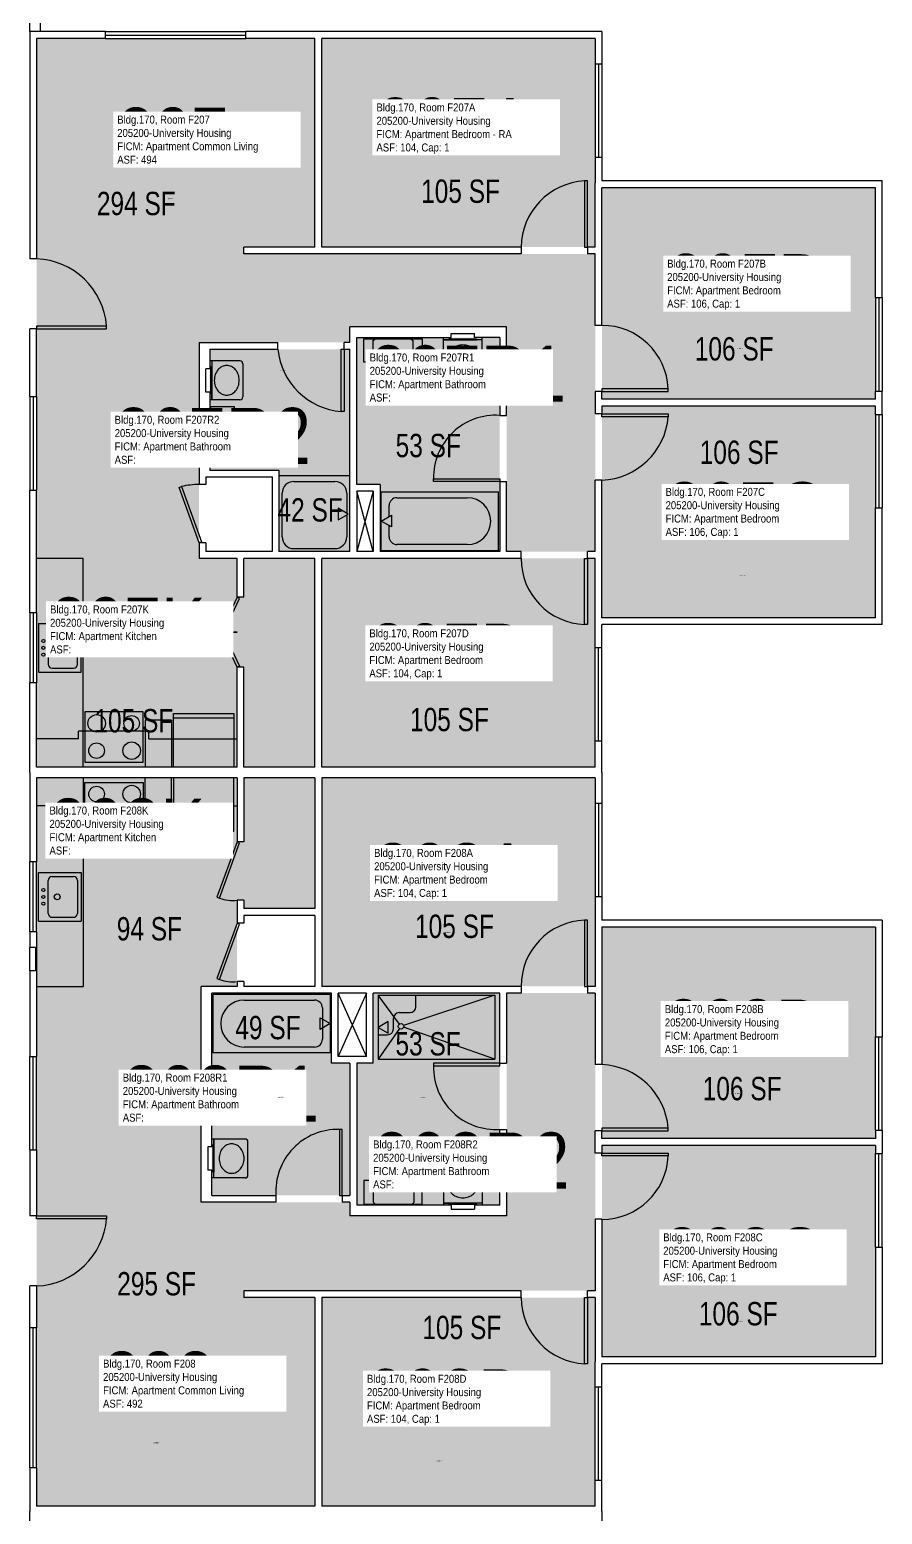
# Model space of a CAD drawing. Header units: inches. Extents: x -56 to 1185, y -144 to 3121.
# Drawn here: x 448 to 886, y 758 to 1521 of the extents above; entities that cross this region are included whole.
import ezdxf
from ezdxf.enums import TextEntityAlignment as Align

# ---------------------------------------------------------------- set-up
doc = ezdxf.new("R2010")
doc.units = ezdxf.units.IN
doc.header["$LTSCALE"] = 10
doc.header["$MEASUREMENT"] = 0
for name, color, linetype in [('A-DOOR', 2, 'CONTINUOUS'), ('A-FLOR', 3, 'CONTINUOUS'), ('A-GLAZ', 1, 'CONTINUOUS'), ('A-IDEN-RNUM', 7, 'CONTINUOUS'), ('A-IDEN-SNUM', 4, 'CONTINUOUS'), ('A-IDEN-VNUM', 4, 'CONTINUOUS'), ('A-WALL', 5, 'CONTINUOUS'), ('AREA-TEXT', 3, 'CONTINUOUS'), ('P-SANR-FIXT', 2, 'CONTINUOUS'), ('Rooms-Category-Color', 7, 'CONTINUOUS'), ('Rooms-College-Color', 7, 'CONTINUOUS'), ('Rooms-Department-Color', 7, 'CONTINUOUS'), ('Rooms-Division-Color', 7, 'CONTINUOUS'), ('Rooms-Information', 7, 'CONTINUOUS')]:
    doc.layers.add(name, color=color, linetype=linetype)
doc.styles.add('CP_AREA', font='arial.ttf', dxfattribs={"height": 15})
doc.styles.add('CP_ROOMSNUMBER', font='arial.ttf', dxfattribs={"height": 1})
doc.styles.add('CP_ROOMVNUMBER', font='arial.ttf', dxfattribs={"width": 0.85, "height": 0.075})

msp = doc.modelspace()

# ---------------------------------------------------------------- hatches: boundary and pattern name
at = {"layer": 'Rooms-Category-Color', "true_color": 0x728ef3}
for points in [[(738.02, 1252.48), (738.02, 1405.48), (557.52, 1405.48), (557.52, 1408.98), (594.02, 1408.99), (594.01, 1516.23), (451.02, 1516.24), (451.02, 1248.99), (534.52, 1248.99), (534.52, 1359.99), (612.02, 1359.98), (612.02, 1367.99), (692.52, 1367.99), (692.52, 1252.48)], [(597.52, 1408.99), (597.52, 1516.24), (738.02, 1516.24), (738.02, 1408.99)], [(741.52, 1439.49), (741.52, 1330.74), (882.02, 1330.74), (882.02, 1439.49)], [(689.02, 1252.48), (689.02, 1362.49), (615.52, 1362.49), (615.52, 1286.99), (627.52, 1286.99), (627.52, 1252.48)], [(612.02, 1252.48), (612.02, 1356.48), (540.02, 1356.49), (540.02, 1294.36), (575.52, 1294.36), (575.52, 1252.48)], [(741.52, 1327.24), (741.52, 1218.49), (882.02, 1218.49), (882.02, 1327.24)], [(594.02, 1141.74), (594.01, 1248.99), (557.52, 1248.99), (557.52, 1228.99), (554.02, 1228.99), (554.02, 1248.98), (451.02, 1248.99), (451.02, 1141.74), (554.01, 1141.73), (554.01, 1192.99), (557.52, 1192.99), (557.52, 1141.74)], [(738.02, 1248.99), (738.02, 1141.74), (597.52, 1141.74), (597.52, 1248.99)], [(594.02, 1136.24), (594.02, 1068.99), (557.52, 1068.99), (557.52, 1073.24), (554.02, 1073.24), (554.02, 1028.99), (451.02, 1028.99), (451.02, 1136.24), (554.01, 1136.24), (554.02, 1103.24), (557.52, 1103.24), (557.52, 1136.24)], [(738.03, 1028.99), (738.03, 1136.24), (597.53, 1136.24), (597.53, 1028.99)], [(741.53, 950.74), (741.53, 1059.49), (882.03, 1059.49), (882.03, 950.74)], [(738.02, 1025.49), (738.02, 872.49), (557.52, 872.49), (557.52, 868.99), (594.02, 868.99), (594.01, 761.74), (451.02, 761.74), (451.02, 1028.99), (535.52, 1028.99), (535.52, 917.99), (612.02, 917.99), (612.02, 910.98), (692.51, 910.98), (692.52, 1025.49)], [(612.02, 989.49), (612.02, 921.49), (541.02, 921.48), (541.02, 1025.49), (602.52, 1025.49), (602.52, 989.49)], [(689.02, 1025.49), (689.02, 916.6), (615.51, 916.48), (615.52, 989.49), (624.02, 989.49), (624.02, 1025.49)], [(741.53, 838.49), (741.53, 947.24), (882.03, 947.24), (882.03, 838.49)], [(597.53, 868.99), (597.53, 761.74), (738.03, 761.74), (738.03, 868.99)]]:
    msp.add_hatch(color=171, dxfattribs=at).paths.add_polyline_path(points)
at = {"layer": 'Rooms-College-Color', "true_color": 0xadadad}
for points in [[(738.02, 1252.48), (738.02, 1405.48), (557.52, 1405.48), (557.52, 1408.98), (594.02, 1408.99), (594.01, 1516.23), (451.02, 1516.24), (451.02, 1248.99), (534.52, 1248.99), (534.52, 1359.99), (612.02, 1359.98), (612.02, 1367.99), (692.52, 1367.99), (692.52, 1252.48)], [(597.52, 1408.99), (597.52, 1516.24), (738.02, 1516.24), (738.02, 1408.99)], [(741.52, 1439.49), (741.52, 1330.74), (882.02, 1330.74), (882.02, 1439.49)], [(689.02, 1252.48), (689.02, 1362.49), (615.52, 1362.49), (615.52, 1286.99), (627.52, 1286.99), (627.52, 1252.48)], [(612.02, 1252.48), (612.02, 1356.48), (540.02, 1356.49), (540.02, 1294.36), (575.52, 1294.36), (575.52, 1252.48)], [(741.52, 1327.24), (741.52, 1218.49), (882.02, 1218.49), (882.02, 1327.24)], [(594.02, 1141.74), (594.01, 1248.99), (557.52, 1248.99), (557.52, 1228.99), (554.02, 1228.99), (554.02, 1248.98), (451.02, 1248.99), (451.02, 1141.74), (554.01, 1141.73), (554.01, 1192.99), (557.52, 1192.99), (557.52, 1141.74)], [(738.02, 1248.99), (738.02, 1141.74), (597.52, 1141.74), (597.52, 1248.99)], [(594.02, 1136.24), (594.02, 1068.99), (557.52, 1068.99), (557.52, 1073.24), (554.02, 1073.24), (554.02, 1028.99), (451.02, 1028.99), (451.02, 1136.24), (554.01, 1136.24), (554.02, 1103.24), (557.52, 1103.24), (557.52, 1136.24)], [(738.03, 1028.99), (738.03, 1136.24), (597.53, 1136.24), (597.53, 1028.99)], [(741.53, 950.74), (741.53, 1059.49), (882.03, 1059.49), (882.03, 950.74)], [(738.02, 1025.49), (738.02, 872.49), (557.52, 872.49), (557.52, 868.99), (594.02, 868.99), (594.01, 761.74), (451.02, 761.74), (451.02, 1028.99), (535.52, 1028.99), (535.52, 917.99), (612.02, 917.99), (612.02, 910.98), (692.51, 910.98), (692.52, 1025.49)], [(612.02, 989.49), (612.02, 921.49), (541.02, 921.48), (541.02, 1025.49), (602.52, 1025.49), (602.52, 989.49)], [(689.02, 1025.49), (689.02, 916.6), (615.51, 916.48), (615.52, 989.49), (624.02, 989.49), (624.02, 1025.49)], [(741.53, 838.49), (741.53, 947.24), (882.03, 947.24), (882.03, 838.49)], [(597.53, 868.99), (597.53, 761.74), (738.03, 761.74), (738.03, 868.99)]]:
    msp.add_hatch(color=253, dxfattribs=at).paths.add_polyline_path(points)
at = {"layer": 'Rooms-Department-Color', "true_color": 0x604aed}
for points in [[(738.02, 1252.48), (738.02, 1405.48), (557.52, 1405.48), (557.52, 1408.98), (594.02, 1408.99), (594.01, 1516.23), (451.02, 1516.24), (451.02, 1248.99), (534.52, 1248.99), (534.52, 1359.99), (612.02, 1359.98), (612.02, 1367.99), (692.52, 1367.99), (692.52, 1252.48)], [(597.52, 1408.99), (597.52, 1516.24), (738.02, 1516.24), (738.02, 1408.99)], [(741.52, 1439.49), (741.52, 1330.74), (882.02, 1330.74), (882.02, 1439.49)], [(689.02, 1252.48), (689.02, 1362.49), (615.52, 1362.49), (615.52, 1286.99), (627.52, 1286.99), (627.52, 1252.48)], [(612.02, 1252.48), (612.02, 1356.48), (540.02, 1356.49), (540.02, 1294.36), (575.52, 1294.36), (575.52, 1252.48)], [(741.52, 1327.24), (741.52, 1218.49), (882.02, 1218.49), (882.02, 1327.24)], [(594.02, 1141.74), (594.01, 1248.99), (557.52, 1248.99), (557.52, 1228.99), (554.02, 1228.99), (554.02, 1248.98), (451.02, 1248.99), (451.02, 1141.74), (554.01, 1141.73), (554.01, 1192.99), (557.52, 1192.99), (557.52, 1141.74)], [(738.02, 1248.99), (738.02, 1141.74), (597.52, 1141.74), (597.52, 1248.99)], [(594.02, 1136.24), (594.02, 1068.99), (557.52, 1068.99), (557.52, 1073.24), (554.02, 1073.24), (554.02, 1028.99), (451.02, 1028.99), (451.02, 1136.24), (554.01, 1136.24), (554.02, 1103.24), (557.52, 1103.24), (557.52, 1136.24)], [(738.03, 1028.99), (738.03, 1136.24), (597.53, 1136.24), (597.53, 1028.99)], [(741.53, 950.74), (741.53, 1059.49), (882.03, 1059.49), (882.03, 950.74)], [(738.02, 1025.49), (738.02, 872.49), (557.52, 872.49), (557.52, 868.99), (594.02, 868.99), (594.01, 761.74), (451.02, 761.74), (451.02, 1028.99), (535.52, 1028.99), (535.52, 917.99), (612.02, 917.99), (612.02, 910.98), (692.51, 910.98), (692.52, 1025.49)], [(612.02, 989.49), (612.02, 921.49), (541.02, 921.48), (541.02, 1025.49), (602.52, 1025.49), (602.52, 989.49)], [(689.02, 1025.49), (689.02, 916.6), (615.51, 916.48), (615.52, 989.49), (624.02, 989.49), (624.02, 1025.49)], [(741.53, 838.49), (741.53, 947.24), (882.03, 947.24), (882.03, 838.49)], [(597.53, 868.99), (597.53, 761.74), (738.03, 761.74), (738.03, 868.99)]]:
    msp.add_hatch(color=173, dxfattribs=at).paths.add_polyline_path(points)
at = {"layer": 'Rooms-Division-Color', "true_color": 0x604aed}
for points in [[(738.02, 1252.48), (738.02, 1405.48), (557.52, 1405.48), (557.52, 1408.98), (594.02, 1408.99), (594.01, 1516.23), (451.02, 1516.24), (451.02, 1248.99), (534.52, 1248.99), (534.52, 1359.99), (612.02, 1359.98), (612.02, 1367.99), (692.52, 1367.99), (692.52, 1252.48)], [(597.52, 1408.99), (597.52, 1516.24), (738.02, 1516.24), (738.02, 1408.99)], [(741.52, 1439.49), (741.52, 1330.74), (882.02, 1330.74), (882.02, 1439.49)], [(689.02, 1252.48), (689.02, 1362.49), (615.52, 1362.49), (615.52, 1286.99), (627.52, 1286.99), (627.52, 1252.48)], [(612.02, 1252.48), (612.02, 1356.48), (540.02, 1356.49), (540.02, 1294.36), (575.52, 1294.36), (575.52, 1252.48)], [(741.52, 1327.24), (741.52, 1218.49), (882.02, 1218.49), (882.02, 1327.24)], [(594.02, 1141.74), (594.01, 1248.99), (557.52, 1248.99), (557.52, 1228.99), (554.02, 1228.99), (554.02, 1248.98), (451.02, 1248.99), (451.02, 1141.74), (554.01, 1141.73), (554.01, 1192.99), (557.52, 1192.99), (557.52, 1141.74)], [(738.02, 1248.99), (738.02, 1141.74), (597.52, 1141.74), (597.52, 1248.99)], [(594.02, 1136.24), (594.02, 1068.99), (557.52, 1068.99), (557.52, 1073.24), (554.02, 1073.24), (554.02, 1028.99), (451.02, 1028.99), (451.02, 1136.24), (554.01, 1136.24), (554.02, 1103.24), (557.52, 1103.24), (557.52, 1136.24)], [(738.03, 1028.99), (738.03, 1136.24), (597.53, 1136.24), (597.53, 1028.99)], [(741.53, 950.74), (741.53, 1059.49), (882.03, 1059.49), (882.03, 950.74)], [(738.02, 1025.49), (738.02, 872.49), (557.52, 872.49), (557.52, 868.99), (594.02, 868.99), (594.01, 761.74), (451.02, 761.74), (451.02, 1028.99), (535.52, 1028.99), (535.52, 917.99), (612.02, 917.99), (612.02, 910.98), (692.51, 910.98), (692.52, 1025.49)], [(612.02, 989.49), (612.02, 921.49), (541.02, 921.48), (541.02, 1025.49), (602.52, 1025.49), (602.52, 989.49)], [(689.02, 1025.49), (689.02, 916.6), (615.51, 916.48), (615.52, 989.49), (624.02, 989.49), (624.02, 1025.49)], [(741.53, 838.49), (741.53, 947.24), (882.03, 947.24), (882.03, 838.49)], [(597.53, 868.99), (597.53, 761.74), (738.03, 761.74), (738.03, 868.99)]]:
    msp.add_hatch(color=173, dxfattribs=at).paths.add_polyline_path(points)

# ---------------------------------------------------------------- linework, layer by layer
at = {"layer": 'A-DOOR'}
for p, q in [((732.6, 1442.99), (732.6, 1408.99)), ((734.02, 1442.99), (732.6, 1442.99)), ((734.02, 1408.99), (734.02, 1442.99)), ((732.6, 1408.99), (734.02, 1408.99)), ((487.02, 1368.4), (451.02, 1368.4)), ((451.02, 1368.4), (451.02, 1366.99)), ((451.02, 1366.99), (487.02, 1366.99)), ((487.02, 1366.99), (487.02, 1368.4)), ((607.6, 1324.49), (607.6, 1356.49)), ((607.6, 1356.49), (609.02, 1356.49)), ((609.02, 1356.49), (609.02, 1324.49)), ((775.52, 1336.15), (741.52, 1336.15)), ((741.52, 1336.15), (741.52, 1334.74)), ((775.52, 1334.74), (775.52, 1336.15)), ((741.52, 1334.74), (775.52, 1334.74)), ((609.02, 1324.49), (607.6, 1324.49)), ((741.52, 1323.24), (775.52, 1323.24)), ((741.52, 1321.82), (741.52, 1323.24)), ((775.52, 1321.82), (741.52, 1321.82)), ((775.52, 1323.24), (775.52, 1321.82)), ((655.02, 1289.9), (689.02, 1289.9)), ((655.02, 1288.49), (655.02, 1289.9)), ((689.02, 1289.9), (689.02, 1288.49)), ((524.22, 1285.46), (525.55, 1285.95)), ((534.52, 1256.99), (524.22, 1285.46)), ((525.55, 1285.95), (535.85, 1257.47)), ((689.02, 1288.49), (655.02, 1288.49)), ((535.85, 1257.47), (534.52, 1256.99)), ((732.6, 1214.99), (732.6, 1248.99)), ((732.6, 1248.99), (734.02, 1248.99)), ((734.02, 1248.99), (734.02, 1214.99)), ((554.02, 1228.99), (546.14, 1212.14)), ((555.3, 1228.39), (554.02, 1228.99)), ((547.42, 1211.54), (555.3, 1228.39)), ((734.02, 1214.99), (732.6, 1214.99)), ((546.14, 1212.14), (547.42, 1211.54)), ((546.14, 1209.83), (547.42, 1210.43)), ((554.02, 1192.99), (546.14, 1209.83)), ((547.42, 1210.43), (555.3, 1193.58)), ((555.3, 1193.58), (554.02, 1192.99)), ((554.02, 1103.24), (543.72, 1074.76)), ((545.05, 1074.28), (555.35, 1102.75)), ((555.35, 1102.75), (554.02, 1103.24)), ((543.72, 1074.76), (545.05, 1074.28)), ((554.02, 1061.49), (543.72, 1033.01)), ((545.05, 1032.53), (555.35, 1061)), ((555.35, 1061), (554.02, 1061.49)), ((732.6, 1062.99), (732.6, 1028.99)), ((734.02, 1062.99), (732.6, 1062.99)), ((734.02, 1028.99), (734.02, 1062.99)), ((543.72, 1033.01), (545.05, 1032.53)), ((732.6, 1028.99), (734.02, 1028.99)), ((655.02, 989.49), (655.02, 988.07)), ((689.02, 989.49), (655.02, 989.49)), ((655.02, 988.07), (689.02, 988.07)), ((689.02, 988.07), (689.02, 989.49)), ((606.6, 955.49), (606.6, 921.49)), ((608.02, 955.49), (606.6, 955.49)), ((608.02, 921.49), (608.02, 955.49)), ((775.52, 956.15), (741.52, 956.15)), ((741.52, 956.15), (741.52, 954.74)), ((741.52, 954.74), (775.52, 954.74)), ((775.52, 954.74), (775.52, 956.15)), ((741.52, 943.24), (775.52, 943.24)), ((741.52, 941.82), (741.52, 943.24)), ((775.52, 941.82), (741.52, 941.82)), ((775.52, 943.24), (775.52, 941.82)), ((606.6, 921.49), (608.02, 921.49)), ((451.02, 910.99), (487.02, 910.99)), ((451.02, 909.57), (451.02, 910.99)), ((487.02, 909.57), (451.02, 909.57)), ((487.02, 910.99), (487.02, 909.57)), ((732.6, 834.99), (732.6, 868.99)), ((732.6, 868.99), (734.02, 868.99)), ((734.02, 868.99), (734.02, 834.99)), ((734.02, 834.99), (732.6, 834.99))]:
    msp.add_line(p, q, dxfattribs=at)
for centre, radius, start, end in [((734.4, 1408.65), 34.38, 92.99623, 179.44152), ((449.54, 1365.42), 37.6, 4.55195, 87.74769), ((741.57, 1334.76), 33.98, 2.35506, 90.08269), ((610.4, 1359.92), 35.55, 185.55223, 265.48276), ((686.89, 1290.67), 31.88, 86.17917, 181.38308), ((740.2, 1324.64), 35.43, 272.13458, 355.42767), ((535.44, 1240.45), 46.56, 91.13665, 102.26972), ((733.78, 1248.73), 33.77, 179.56724, 267.99501), ((552.85, 1236.66), 25.7, 257.79511, 272.60034), ((552.85, 1185.31), 25.7, 87.39966, 102.20489), ((551.69, 1092.34), 19.24, 249.81651, 276.95724), ((733.78, 1029.24), 33.77, 92.00499, 180.43276), ((551.69, 1050.59), 19.24, 249.81651, 276.95724), ((686.89, 987.3), 31.88, 178.61692, 273.82083), ((740.2, 953.33), 35.43, 4.57233, 87.86542), ((605.83, 923.61), 31.88, 88.61692, 183.82083), ((741.57, 943.21), 33.98, 269.91731, 357.64494), ((449.54, 912.55), 37.6, 272.25231, 355.44805), ((734.4, 869.32), 34.38, 180.55848, 267.00377)]:
    msp.add_arc(centre, radius, start, end, dxfattribs=at)
at = {"layer": 'A-FLOR'}
for p, q in [((624.02, 1283.49), (615.52, 1252.49)), ((624.02, 1252.48), (615.52, 1283.49)), ((620.52, 1025.49), (606.02, 992.99)), ((620.52, 992.99), (606.02, 1025.49))]:
    msp.add_line(p, q, dxfattribs=at)
at = {"layer": 'A-GLAZ'}
for p, q in [((486.52, 1519.74), (558.52, 1519.74)), ((486.52, 1517.99), (558.52, 1517.99)), ((486.52, 1516.24), (558.52, 1516.24)), ((738.02, 1502.99), (738.02, 1454.99)), ((739.77, 1502.99), (739.77, 1454.99)), ((741.52, 1502.99), (741.52, 1454.99)), ((882.02, 1382.99), (882.02, 1334.99)), ((883.77, 1382.99), (883.77, 1334.99)), ((885.52, 1382.99), (885.52, 1334.99)), ((447.52, 1332.11), (447.52, 1284.11)), ((449.27, 1332.11), (449.27, 1284.11)), ((451.02, 1332.11), (451.02, 1284.11)), ((882.02, 1322.99), (882.02, 1274.99)), ((883.77, 1322.99), (883.77, 1274.99)), ((885.52, 1322.99), (885.52, 1274.99)), ((447.52, 1220.99), (447.52, 1184.99)), ((449.27, 1220.99), (449.27, 1184.99)), ((451.02, 1220.99), (451.02, 1184.99)), ((738.02, 1154.99), (738.02, 1202.99)), ((739.77, 1154.99), (739.77, 1202.99)), ((741.52, 1154.99), (741.52, 1202.99)), ((738.02, 1122.99), (738.02, 1074.99)), ((739.77, 1122.99), (739.77, 1074.99)), ((741.52, 1122.99), (741.52, 1074.99)), ((447.52, 1056.99), (447.52, 1092.99)), ((449.27, 1056.99), (449.27, 1092.99)), ((451.02, 1056.99), (451.02, 1092.99)), ((882.02, 954.99), (882.02, 1002.99)), ((883.77, 954.99), (883.77, 1002.99)), ((885.52, 954.99), (885.52, 1002.99)), ((447.52, 944.99), (447.52, 992.99)), ((449.27, 944.99), (449.27, 992.99)), ((451.02, 944.99), (451.02, 992.99)), ((882.02, 894.99), (882.02, 942.99)), ((883.77, 894.99), (883.77, 942.99)), ((885.52, 894.99), (885.52, 942.99)), ((447.52, 781.49), (447.52, 853.49)), ((449.27, 781.49), (449.27, 853.49)), ((451.02, 781.49), (451.02, 853.49)), ((738.02, 774.99), (738.02, 822.99)), ((739.77, 774.99), (739.77, 822.99)), ((741.52, 774.99), (741.52, 822.99))]:
    msp.add_line(p, q, dxfattribs=at)
at = {"layer": 'A-WALL'}
for p, q in [((447.52, 1519.74), (447.52, 1549.99)), ((453.02, 1519.74), (453.02, 1549.99)), ((486.52, 1519.74), (447.52, 1519.74)), ((447.52, 1519.74), (447.52, 1402.99)), ((486.52, 1516.24), (486.52, 1519.74)), ((741.52, 1519.74), (558.52, 1519.74)), ((558.52, 1516.24), (558.52, 1519.74)), ((741.52, 1519.74), (741.52, 1502.99)), ((486.52, 1516.24), (451.02, 1516.24)), ((451.02, 1516.24), (451.02, 1402.99)), ((594.02, 1516.24), (558.52, 1516.24)), ((594.02, 1408.99), (594.02, 1516.24)), ((738.02, 1516.24), (597.52, 1516.24)), ((597.52, 1408.99), (597.52, 1516.24)), ((738.02, 1516.24), (738.02, 1502.99)), ((741.52, 1502.99), (738.02, 1502.99)), ((738.02, 1454.99), (738.02, 1441.99)), ((741.52, 1454.99), (738.02, 1454.99)), ((741.52, 1454.99), (741.52, 1442.99)), ((885.52, 1442.99), (741.52, 1442.99)), ((885.52, 1382.99), (885.52, 1442.99)), ((738.02, 1408.99), (738.02, 1441.99)), ((882.02, 1439.49), (741.52, 1439.49)), ((741.52, 1368.74), (741.52, 1439.49)), ((882.02, 1382.99), (882.02, 1439.49)), ((594.02, 1408.99), (557.52, 1408.99)), ((557.52, 1405.49), (557.52, 1408.99)), ((700.02, 1405.49), (557.52, 1405.49)), ((700.02, 1408.99), (597.52, 1408.99)), ((700.02, 1408.99), (700.02, 1405.49)), ((738.02, 1408.99), (734.02, 1408.99)), ((734.02, 1408.99), (734.02, 1405.49)), ((738.02, 1405.49), (734.02, 1405.49)), ((738.02, 1368.74), (738.02, 1405.49)), ((451.02, 1402.99), (447.52, 1402.99)), ((882.02, 1382.99), (885.52, 1382.99)), ((451.02, 1366.99), (447.52, 1366.99)), ((447.52, 1332.11), (447.52, 1366.99)), ((451.02, 1332.11), (451.02, 1366.99)), ((612.02, 1359.99), (612.02, 1367.99)), ((692.52, 1367.99), (612.02, 1367.99)), ((692.52, 1322.49), (692.52, 1367.99)), ((741.52, 1368.74), (738.02, 1368.74)), ((534.52, 1359.99), (534.52, 1286.99)), ((534.52, 1359.99), (575.02, 1359.99)), ((575.02, 1356.49), (575.02, 1359.99)), ((612.02, 1359.99), (609.02, 1359.99)), ((609.02, 1356.49), (609.02, 1359.99)), ((615.52, 1362.49), (664.02, 1362.49)), ((615.52, 1286.99), (615.52, 1362.49)), ((664.02, 1362.49), (664.02, 1364.49)), ((664.02, 1364.49), (676.02, 1364.49)), ((676.02, 1362.49), (676.02, 1364.49)), ((689.02, 1362.49), (676.02, 1362.49)), ((689.02, 1362.49), (689.02, 1322.49)), ((540.02, 1356.49), (540.02, 1346.49)), ((540.02, 1356.49), (575.02, 1356.49)), ((609.02, 1356.49), (612.02, 1356.49)), ((612.02, 1252.49), (612.02, 1356.49)), ((540.02, 1346.49), (538.02, 1346.49)), ((538.02, 1334.49), (538.02, 1346.49)), ((447.52, 1332.11), (451.02, 1332.11)), ((540.02, 1334.49), (538.02, 1334.49)), ((540.02, 1334.49), (540.02, 1294.36)), ((741.52, 1334.74), (738.02, 1334.74)), ((738.02, 1334.74), (738.02, 1323.24)), ((741.52, 1330.74), (741.52, 1334.74)), ((882.02, 1330.74), (741.52, 1330.74)), ((882.02, 1330.74), (882.02, 1334.99)), ((882.02, 1334.99), (885.52, 1334.99)), ((885.52, 1322.99), (885.52, 1334.99)), ((689.02, 1322.49), (692.52, 1322.49)), ((741.52, 1323.24), (738.02, 1323.24)), ((741.52, 1327.24), (741.52, 1323.24)), ((882.02, 1327.24), (741.52, 1327.24)), ((882.02, 1322.99), (882.02, 1327.24)), ((882.02, 1322.99), (885.52, 1322.99)), ((538.02, 1290.86), (538.02, 1286.99)), ((538.02, 1290.86), (572.02, 1290.86)), ((540.02, 1294.36), (575.52, 1294.36)), ((572.02, 1290.86), (572.02, 1252.49)), ((575.52, 1294.36), (575.52, 1252.49)), ((447.52, 1284.11), (451.02, 1284.11)), ((447.52, 1220.99), (447.52, 1284.11)), ((451.02, 1248.99), (451.02, 1284.11)), ((538.02, 1286.99), (534.52, 1286.99)), ((627.52, 1286.99), (615.52, 1286.99)), ((624.02, 1283.49), (615.52, 1283.49)), ((615.52, 1283.49), (615.52, 1252.49)), ((624.02, 1283.49), (624.02, 1252.49)), ((627.52, 1286.99), (627.52, 1252.49)), ((689.02, 1288.49), (692.52, 1288.49)), ((689.02, 1288.49), (689.02, 1252.49)), ((692.52, 1252.49), (692.52, 1288.49)), ((741.52, 1289.24), (738.02, 1289.24)), ((738.02, 1252.49), (738.02, 1289.24)), ((741.52, 1218.49), (741.52, 1289.24)), ((882.02, 1218.49), (882.02, 1274.99)), ((882.02, 1274.99), (885.52, 1274.99)), ((885.52, 1214.99), (885.52, 1274.99)), ((534.52, 1256.99), (534.52, 1248.99)), ((538.02, 1256.99), (534.52, 1256.99)), ((538.02, 1256.99), (538.02, 1252.49)), ((572.02, 1252.49), (538.02, 1252.49)), ((612.02, 1252.49), (575.52, 1252.49)), ((624.02, 1252.49), (615.52, 1252.49)), ((689.02, 1252.49), (627.52, 1252.49)), ((700.02, 1252.49), (692.52, 1252.49)), ((700.02, 1248.99), (700.02, 1252.49)), ((734.02, 1248.99), (734.02, 1252.49)), ((738.02, 1252.49), (734.02, 1252.49)), ((453.02, 1248.99), (451.02, 1248.99)), ((451.02, 1220.99), (451.02, 1248.99)), ((554.02, 1248.99), (534.52, 1248.99)), ((554.02, 1228.99), (554.02, 1248.99)), ((594.02, 1248.99), (557.52, 1248.99)), ((557.52, 1228.99), (557.52, 1248.99)), ((594.02, 1141.74), (594.02, 1248.99)), ((597.52, 1141.74), (597.52, 1248.99)), ((700.02, 1248.99), (597.52, 1248.99)), ((738.02, 1248.99), (734.02, 1248.99)), ((738.02, 1213.99), (738.02, 1248.99)), ((557.52, 1228.99), (554.02, 1228.99)), ((451.02, 1220.99), (447.52, 1220.99)), ((738.02, 1202.99), (738.02, 1215.99)), ((882.02, 1218.49), (741.52, 1218.49)), ((741.52, 1202.99), (741.52, 1214.99)), ((885.52, 1214.99), (741.52, 1214.99)), ((741.52, 1202.99), (738.02, 1202.99)), ((557.52, 1192.99), (554.02, 1192.99)), ((554.02, 1141.74), (554.02, 1192.99)), ((557.52, 1141.74), (557.52, 1192.99)), ((451.02, 1184.99), (447.52, 1184.99)), ((447.52, 1138.99), (447.52, 1184.99)), ((451.02, 1141.74), (451.02, 1184.99)), ((741.52, 1154.99), (738.02, 1154.99)), ((738.02, 1141.74), (738.02, 1154.99)), ((741.52, 1138.99), (741.52, 1154.99)), ((447.52, 1138.99), (447.52, 1092.99)), ((554.02, 1141.74), (451.02, 1141.74)), ((594.02, 1141.74), (557.52, 1141.74)), ((738.02, 1141.74), (597.52, 1141.74)), ((741.52, 1138.99), (741.52, 1122.99)), ((554.02, 1136.24), (451.02, 1136.24)), ((451.02, 1136.24), (451.02, 1092.99)), ((554.02, 1136.24), (554.02, 1103.24)), ((594.02, 1136.24), (557.52, 1136.24)), ((557.52, 1136.24), (557.52, 1103.24)), ((594.02, 1136.24), (594.02, 1068.99)), ((738.02, 1136.24), (597.52, 1136.24)), ((597.52, 1136.24), (597.52, 1028.99)), ((738.02, 1136.24), (738.02, 1122.99)), ((741.52, 1122.99), (738.02, 1122.99)), ((557.52, 1103.24), (554.02, 1103.24)), ((451.02, 1092.99), (447.52, 1092.99)), ((557.52, 1073.24), (554.02, 1073.24)), ((554.02, 1073.24), (554.02, 1061.49)), ((557.52, 1073.24), (557.52, 1068.99)), ((594.02, 1068.99), (557.52, 1068.99)), ((738.02, 1074.99), (738.02, 1061.99)), ((741.52, 1074.99), (738.02, 1074.99)), ((741.52, 1074.99), (741.52, 1062.99)), ((557.52, 1061.49), (554.02, 1061.49)), ((594.02, 1065.49), (557.52, 1065.49)), ((557.52, 1065.49), (557.52, 1061.49)), ((594.02, 1065.49), (594.02, 1028.99)), ((738.02, 1061.99), (738.02, 1028.99)), ((885.52, 1062.99), (741.52, 1062.99)), ((885.52, 1062.99), (885.52, 1002.99)), ((451.02, 1056.99), (447.52, 1056.99)), ((447.52, 1056.99), (447.52, 1048.99)), ((451.02, 1056.99), (451.02, 1028.99)), ((882.02, 1059.49), (741.52, 1059.49)), ((741.52, 1059.49), (741.52, 988.74)), ((882.02, 1059.49), (882.02, 1002.99)), ((447.52, 1036.99), (447.52, 1048.99)), ((450.52, 1048.99), (447.52, 1048.99)), ((450.52, 1048.99), (450.52, 1036.99)), ((447.52, 1036.99), (447.52, 992.99)), ((450.52, 1036.99), (447.52, 1036.99)), ((557.52, 1031.49), (554.02, 1031.49)), ((554.02, 1031.49), (554.02, 1028.99)), ((557.52, 1031.49), (557.52, 1028.99)), ((451.02, 1028.99), (451.02, 992.99)), ((535.52, 917.99), (535.52, 1028.99)), ((554.02, 1028.99), (535.52, 1028.99)), ((602.52, 1025.49), (541.02, 1025.49)), ((541.02, 946.49), (541.02, 1025.49)), ((594.02, 1028.99), (557.52, 1028.99)), ((700.02, 1028.99), (597.52, 1028.99)), ((602.52, 989.49), (602.52, 1025.49)), ((606.02, 992.99), (606.02, 1025.49)), ((620.52, 1025.49), (606.02, 1025.49)), ((620.52, 992.99), (620.52, 1025.49)), ((624.02, 989.49), (624.02, 1025.49)), ((689.02, 1025.49), (624.02, 1025.49)), ((689.02, 989.49), (689.02, 1025.49)), ((692.52, 1025.49), (692.52, 989.49)), ((700.02, 1025.49), (692.52, 1025.49)), ((700.02, 1028.99), (700.02, 1025.49)), ((734.02, 1028.99), (734.02, 1025.49)), ((738.02, 1028.99), (734.02, 1028.99)), ((738.02, 1025.49), (734.02, 1025.49)), ((738.02, 1025.49), (738.02, 988.74)), ((882.02, 1002.99), (885.52, 1002.99)), ((447.52, 992.99), (451.02, 992.99)), ((620.52, 992.99), (606.02, 992.99)), ((612.02, 989.49), (602.52, 989.49)), ((612.02, 989.49), (612.02, 921.49)), ((624.02, 989.49), (615.52, 989.49)), ((615.52, 989.49), (615.52, 916.49)), ((689.02, 989.49), (692.52, 989.49)), ((741.52, 988.74), (738.02, 988.74)), ((689.02, 955.49), (692.52, 955.49)), ((689.02, 916.49), (689.02, 955.49)), ((692.52, 955.49), (692.52, 910.99)), ((741.52, 954.74), (738.02, 954.74)), ((738.02, 943.24), (738.02, 954.74)), ((741.52, 950.74), (741.52, 954.74)), ((882.02, 954.99), (882.02, 950.74)), ((882.02, 954.99), (885.52, 954.99)), ((885.52, 954.99), (885.52, 942.99)), ((541.02, 946.49), (539.02, 946.49)), ((539.02, 946.49), (539.02, 934.49)), ((882.02, 950.74), (741.52, 950.74)), ((741.52, 947.24), (741.52, 943.24)), ((882.02, 947.24), (741.52, 947.24)), ((882.02, 947.24), (882.02, 942.99)), ((447.52, 944.99), (451.02, 944.99)), ((447.52, 944.99), (447.52, 910.99)), ((451.02, 944.99), (451.02, 910.99)), ((741.52, 943.24), (738.02, 943.24)), ((882.02, 942.99), (885.52, 942.99)), ((541.02, 934.49), (539.02, 934.49)), ((541.02, 921.49), (541.02, 934.49)), ((574.02, 917.99), (535.52, 917.99)), ((541.02, 921.49), (574.02, 921.49)), ((574.02, 921.49), (574.02, 917.99)), ((608.02, 921.49), (612.02, 921.49)), ((608.02, 921.49), (608.02, 917.99)), ((612.02, 917.99), (608.02, 917.99)), ((612.02, 917.99), (612.02, 910.99)), ((664.02, 916.49), (615.52, 916.49)), ((664.02, 916.49), (664.02, 914.49)), ((689.02, 916.49), (676.02, 916.49)), ((676.02, 916.49), (676.02, 914.49)), ((451.02, 910.99), (447.52, 910.99)), ((692.52, 910.99), (612.02, 910.99)), ((664.02, 914.49), (676.02, 914.49)), ((741.52, 909.24), (738.02, 909.24)), ((738.02, 909.24), (738.02, 872.49)), ((741.52, 909.24), (741.52, 838.49)), ((882.02, 894.99), (882.02, 838.49)), ((882.02, 894.99), (885.52, 894.99)), ((885.52, 894.99), (885.52, 834.99)), ((447.52, 853.49), (447.52, 874.99)), ((451.02, 874.99), (447.52, 874.99)), ((451.02, 874.99), (451.02, 853.49)), ((557.52, 872.49), (557.52, 868.99)), ((700.02, 872.49), (557.52, 872.49)), ((700.02, 868.99), (700.02, 872.49)), ((738.02, 872.49), (734.02, 872.49)), ((734.02, 868.99), (734.02, 872.49)), ((594.02, 868.99), (557.52, 868.99)), ((594.02, 868.99), (594.02, 761.74)), ((597.52, 868.99), (597.52, 761.74)), ((700.02, 868.99), (597.52, 868.99)), ((738.02, 868.99), (734.02, 868.99)), ((738.02, 868.99), (738.02, 835.99)), ((451.02, 853.49), (447.52, 853.49)), ((738.02, 822.99), (738.02, 835.99)), ((882.02, 838.49), (741.52, 838.49)), ((741.52, 822.99), (741.52, 834.99)), ((885.52, 834.99), (741.52, 834.99)), ((741.52, 822.99), (738.02, 822.99)), ((447.52, 781.49), (447.52, 758.99)), ((451.02, 781.49), (447.52, 781.49)), ((451.02, 781.49), (451.02, 761.74)), ((738.02, 761.74), (738.02, 774.99)), ((741.52, 774.99), (738.02, 774.99)), ((741.52, 758.99), (741.52, 774.99)), ((447.52, 736.49), (447.52, 758.99)), ((594.02, 761.74), (451.02, 761.74)), ((738.02, 761.74), (597.52, 761.74)), ((741.52, 758.99), (741.52, 742.99))]:
    msp.add_line(p, q, dxfattribs=at)
at = {"layer": 'P-SANR-FIXT'}
for p, q in [((619.14, 1361.86), (649.14, 1361.86)), ((619.14, 1349.86), (619.14, 1361.86)), ((623.96, 1360.89), (624.93, 1361.86)), ((623.96, 1354.27), (623.96, 1360.89)), ((624.93, 1361.86), (643.36, 1361.86)), ((643.36, 1361.86), (644.33, 1360.89)), ((644.33, 1360.89), (644.33, 1354.1)), ((649.14, 1361.86), (649.14, 1349.86)), ((660.02, 1345.36), (660.02, 1362.49)), ((680.02, 1361.36), (660.02, 1361.36)), ((660.02, 1361.36), (677.02, 1361.36)), ((663.02, 1361.36), (663.02, 1361.86)), ((663.02, 1361.86), (677.02, 1361.86)), ((677.02, 1361.36), (677.02, 1361.86)), ((680.02, 1345.36), (680.02, 1362.49)), ((624.93, 1353.13), (624.08, 1353.98)), ((628.32, 1353.13), (624.93, 1353.13)), ((631.72, 1354.1), (628.32, 1353.13)), ((636.57, 1354.1), (631.72, 1354.1)), ((639.96, 1353.13), (636.57, 1354.1)), ((643.19, 1353.13), (639.96, 1353.13)), ((644.33, 1354.1), (643.48, 1353.25)), ((555.52, 1350.49), (540.02, 1350.49)), ((540.64, 1333.49), (540.64, 1347.49)), ((541.14, 1347.49), (540.64, 1347.49)), ((541.14, 1350.49), (541.14, 1330.49)), ((541.14, 1330.49), (541.14, 1347.49)), ((557.02, 1348.99), (557.02, 1331.99)), ((649.14, 1349.86), (619.14, 1349.86)), ((678.52, 1343.86), (661.52, 1343.86)), ((555.52, 1330.49), (540.02, 1330.49)), ((541.14, 1333.49), (540.64, 1333.49)), ((540.62, 1326.99), (552.62, 1326.99)), ((540.62, 1296.99), (540.62, 1326.99)), ((540.62, 1321.49), (541.62, 1322.49)), ((540.62, 1302.49), (540.62, 1321.49)), ((541.62, 1322.49), (548.62, 1322.49)), ((548.62, 1322.49), (549.5, 1321.61)), ((549.62, 1321.31), (549.62, 1317.99)), ((552.62, 1326.99), (552.62, 1296.99)), ((549.62, 1317.99), (548.62, 1314.49)), ((548.62, 1314.49), (548.62, 1309.54)), ((548.63, 1309.43), (549.62, 1305.99)), ((549.62, 1305.99), (549.62, 1302.49)), ((541.62, 1301.49), (540.62, 1302.49)), ((548.62, 1301.49), (541.62, 1301.49)), ((549.62, 1302.49), (548.62, 1301.49)), ((552.62, 1296.99), (540.62, 1296.99)), ((612.02, 1291.36), (575.52, 1291.36)), ((577.18, 1259.99), (577.18, 1282.49)), ((583.18, 1288.49), (604.35, 1288.49)), ((610.35, 1282.49), (610.35, 1272.18)), ((628.14, 1253.11), (628.14, 1283.11)), ((628.14, 1283.11), (688.39, 1283.11)), ((688.39, 1253.11), (688.39, 1283.11)), ((611.12, 1271.74), (605.93, 1274.74)), ((605.93, 1274.74), (605.93, 1268.74)), ((632.16, 1270.43), (632.16, 1276.14)), ((636.18, 1280.16), (672.33, 1280.16)), ((605.93, 1268.74), (611.12, 1271.74)), ((610.35, 1271.29), (610.35, 1259.99)), ((628.14, 1268.11), (633.34, 1271.11)), ((633.34, 1265.11), (628.14, 1268.11)), ((633.34, 1271.11), (633.34, 1265.11)), ((632.16, 1260.08), (632.16, 1265.79)), ((583.18, 1253.99), (604.35, 1253.99)), ((628.14, 1253.11), (688.39, 1253.11)), ((672.33, 1256.06), (636.18, 1256.06)), ((475.02, 1248.99), (451.02, 1248.99)), ((475.02, 1141.74), (475.02, 1248.99)), ((452.02, 1215.49), (452.02, 1190.49)), ((452.02, 1215.49), (474.02, 1215.49)), ((459.02, 1213.49), (470.02, 1213.49)), ((474.02, 1190.49), (474.02, 1215.49)), ((457.02, 1211.49), (457.02, 1194.49)), ((472.02, 1194.49), (472.02, 1211.49)), ((452.02, 1190.49), (474.02, 1190.49)), ((459.02, 1192.49), (470.02, 1192.49)), ((505.88, 1170.15), (475.88, 1170.15)), ((475.88, 1170.15), (475.88, 1144.15)), ((505.88, 1144.15), (505.88, 1170.15)), ((521.39, 1141.74), (521.39, 1169.24)), ((521.39, 1169.24), (552.39, 1169.24)), ((552.39, 1169.24), (552.39, 1141.74)), ((472.65, 1156.15), (472.65, 1160.15)), ((508.65, 1160.15), (472.65, 1160.15)), ((520.39, 1165.74), (506.88, 1165.74)), ((506.88, 1165.74), (506.88, 1141.74)), ((508.65, 1156.15), (508.65, 1160.15)), ((520.39, 1165.74), (520.39, 1141.74)), ((521.39, 1166.99), (552.39, 1166.99)), ((472.65, 1156.15), (451.02, 1156.15)), ((508.65, 1156.15), (554.02, 1156.15)), ((475.88, 1144.15), (505.88, 1144.15)), ((552.39, 1141.74), (521.39, 1141.74)), ((475.02, 1136.24), (475.02, 1028.99)), ((475.88, 1107.82), (475.88, 1133.82)), ((475.88, 1133.82), (505.88, 1133.82)), ((505.88, 1133.82), (505.88, 1107.82)), ((506.88, 1112.24), (506.88, 1136.24)), ((520.39, 1112.24), (520.39, 1136.24)), ((521.39, 1136.24), (521.39, 1108.74)), ((552.39, 1136.24), (521.39, 1136.24)), ((552.39, 1108.74), (552.39, 1136.24)), ((472.65, 1121.82), (451.02, 1121.82)), ((472.65, 1121.82), (472.65, 1117.82)), ((508.65, 1121.82), (508.65, 1117.82)), ((508.65, 1121.82), (554.02, 1121.82)), ((508.65, 1117.82), (472.65, 1117.82)), ((505.88, 1107.82), (475.88, 1107.82)), ((520.39, 1112.24), (506.88, 1112.24)), ((521.39, 1110.99), (552.39, 1110.99)), ((521.39, 1108.74), (552.39, 1108.74)), ((452.02, 1062.48), (452.02, 1087.48)), ((452.02, 1087.48), (474.02, 1087.48)), ((459.02, 1085.48), (470.02, 1085.48)), ((474.02, 1087.48), (474.02, 1062.48)), ((457.02, 1066.48), (457.02, 1083.48)), ((472.02, 1083.48), (472.02, 1066.48)), ((452.02, 1062.48), (474.02, 1062.48)), ((459.02, 1064.48), (470.02, 1064.48)), ((451.02, 1028.99), (475.02, 1028.99)), ((541.64, 1024.86), (541.64, 994.86)), ((601.89, 1024.86), (541.64, 1024.86)), ((601.89, 1024.86), (601.89, 994.86)), ((626.52, 1024.49), (626.52, 991.49)), ((637.42, 1009.55), (626.52, 1024.49)), ((626.52, 1024.49), (686.52, 1024.49)), ((686.52, 1024.49), (639.61, 1008.86)), ((686.52, 1024.49), (686.52, 991.49)), ((557.71, 1021.91), (593.86, 1021.91)), ((597.88, 1017.89), (597.88, 1001.83)), ((596.7, 1012.86), (601.89, 1009.86)), ((596.7, 1006.86), (596.7, 1012.86)), ((601.89, 1009.86), (596.7, 1006.86)), ((631.71, 1010.86), (626.52, 1007.86)), ((626.52, 1007.86), (631.71, 1004.86)), ((631.71, 1004.86), (631.71, 1010.86)), ((686.52, 991.49), (639.61, 1007.97)), ((637.42, 1007.29), (626.52, 991.49)), ((601.89, 994.86), (541.64, 994.86)), ((593.86, 997.81), (557.71, 997.81)), ((626.52, 991.49), (686.52, 991.49)), ((542.58, 982.01), (541.58, 981.01)), ((541.58, 981.01), (541.58, 962.01)), ((549.41, 982.01), (542.58, 982.01)), ((549.6, 974.07), (550.58, 977.51)), ((550.58, 981.01), (549.7, 981.89)), ((550.58, 977.51), (550.58, 981.01)), ((549.58, 969.01), (549.58, 973.96)), ((541.58, 962.01), (542.58, 961.01)), ((550.58, 965.51), (549.58, 969.01)), ((549.58, 961.01), (550.46, 961.89)), ((550.58, 962.19), (550.58, 965.51)), ((542.58, 961.01), (549.58, 961.01)), ((558.14, 950.49), (541.02, 950.49)), ((542.14, 947.49), (541.64, 947.49)), ((541.64, 947.49), (541.64, 933.49)), ((542.14, 930.49), (542.14, 950.49)), ((542.14, 950.49), (542.14, 933.49)), ((559.64, 931.99), (559.64, 948.99)), ((542.14, 933.49), (541.64, 933.49)), ((660.02, 933.61), (660.02, 916.49)), ((678.52, 935.11), (661.52, 935.11)), ((680.02, 933.61), (680.02, 916.49)), ((558.14, 930.49), (541.02, 930.49)), ((649.14, 929.11), (619.14, 929.11)), ((619.14, 929.11), (619.14, 917.11)), ((624.02, 924.94), (624.02, 918.11)), ((625.02, 926.11), (624.14, 925.23)), ((628.52, 926.11), (625.02, 926.11)), ((632.02, 925.11), (628.52, 926.11)), ((637.02, 925.11), (632.02, 925.11)), ((640.52, 926.11), (637.02, 925.11)), ((643.84, 926.11), (640.52, 926.11)), ((645.02, 925.11), (644.14, 925.99)), ((645.02, 918.11), (645.02, 925.11)), ((649.14, 917.11), (649.14, 929.11)), ((619.14, 917.11), (649.14, 917.11)), ((624.02, 918.11), (625.02, 917.11)), ((625.02, 917.11), (644.02, 917.11)), ((644.02, 917.11), (645.02, 918.11)), ((680.02, 917.61), (660.02, 917.61)), ((660.02, 917.61), (677.02, 917.61)), ((663.02, 917.61), (663.02, 917.11)), ((663.02, 917.11), (677.02, 917.11)), ((677.02, 917.61), (677.02, 917.11))]:
    msp.add_line(p, q, dxfattribs=at)
at = {"layer": 'P-SANR-FIXT', "ltscale": 0.5}
for p, q in [((645.9, 1018.48), (645.9, 1024.49)), ((637.35, 1015.48), (642.9, 1015.48)), ((634.35, 1007.11), (634.35, 1012.48)), ((626.52, 1004.11), (631.35, 1004.11))]:
    msp.add_line(p, q, dxfattribs=at)
at = {"layer": 'P-SANR-FIXT'}
for centre, radius in [((454.52, 1206.49), 0.791), ((454.52, 1202.99), 0.791), ((454.52, 1199.49), 0.791), ((461.64, 1202.99), 1.5), ((481.88, 1164.15), 4.5), ((499.88, 1164.15), 4), ((481.88, 1150.15), 4), ((499.88, 1150.15), 4.5), ((481.88, 1127.82), 4), ((499.88, 1127.82), 4.5), ((481.88, 1113.82), 4.5), ((499.88, 1113.82), 4), ((454.52, 1078.48), 0.791), ((461.64, 1074.99), 1.5), ((454.52, 1074.98), 0.791), ((454.52, 1071.48), 0.791), ((638.27, 1008.42), 1.41)]:
    msp.add_circle(centre, radius, dxfattribs=at)
for centre, radius, start, end in [((670.02, 1349.66), 9, 90, 109.22936), ((670.02, 1349.66), 9, 70.77064, 90), ((624.36, 1354.27), 0.406, 180, 225), ((636.02, 1345.24), 8.42, 116.70119, 140.52754), ((633.77, 1349.71), 3.41, 83.67156, 116.6954), ((634.52, 1349.71), 3.41, 63.3046, 96.32844), ((632.27, 1345.24), 8.42, 39.47246, 63.29881), ((643.19, 1353.54), 0.406, 270, 315), ((667.84, 1352.26), 5.42, 153.80841, 180), ((667.84, 1352.26), 5.42, 180, 206.19159), ((668.89, 1351.74), 6.59, 130.10091, 153.80841), ((669.57, 1350.93), 7.65, 109.22936, 130.10091), ((670.46, 1350.93), 7.65, 49.89909, 70.77064), ((671.14, 1351.74), 6.59, 26.19159, 49.89909), ((672.2, 1352.26), 5.42, 0, 26.19159), ((672.2, 1352.26), 5.42, 333.80841, 0), ((551.36, 1340.49), 9, 160.77064, 180), ((550.09, 1340.93), 7.65, 139.89909, 160.77064), ((549.28, 1341.61), 6.59, 116.19159, 139.89909), ((548.76, 1342.67), 5.42, 90, 116.19159), ((548.76, 1342.67), 5.42, 63.80841, 90), ((548.24, 1341.61), 6.59, 40.10091, 63.80841), ((547.43, 1340.93), 7.65, 19.22936, 40.10091), ((546.16, 1340.49), 9, 0, 19.22936), ((555.52, 1348.99), 1.5, 0, 90), ((634.45, 1344.21), 7.33, 175.79837, 201.03834), ((633.34, 1344.73), 6.19, 153.74869, 179.9158), ((637.21, 1344.26), 9.96, 140.52754, 161.16462), ((631.08, 1344.26), 9.96, 18.83538, 39.47246), ((634.95, 1344.73), 6.19, 0.0842, 26.25131), ((633.83, 1344.21), 7.33, 338.96166, 4.20163), ((661.52, 1345.36), 1.5, 180, 270), ((668.89, 1352.78), 6.59, 206.19159, 229.89909), ((669.57, 1353.59), 7.65, 229.89909, 250.77064), ((670.02, 1354.86), 9, 250.77064, 270), ((670.02, 1354.86), 9, 270, 289.22936), ((670.46, 1353.59), 7.65, 289.22936, 310.10091), ((671.14, 1352.78), 6.59, 310.10091, 333.80841), ((678.52, 1345.36), 1.5, 270, 0), ((551.36, 1340.49), 9, 180, 199.22936), ((550.09, 1340.04), 7.65, 199.22936, 220.10091), ((547.43, 1340.04), 7.65, 319.89909, 340.77064), ((546.16, 1340.49), 9, 340.77064, 0), ((637.96, 1345.1), 10.93, 198.83538, 219.47246), ((636.02, 1343.5), 8.42, 219.47246, 243.29881), ((634.05, 1339.01), 3.53, 239.07532, 271.53812), ((634.24, 1339.01), 3.53, 268.46188, 300.92468), ((632.27, 1343.5), 8.42, 296.70119, 320.52754), ((630.33, 1345.1), 10.93, 320.52754, 341.16462), ((549.28, 1339.36), 6.59, 220.10091, 243.80841), ((548.76, 1338.3), 5.42, 243.80841, 270), ((548.76, 1338.3), 5.42, 270, 296.19159), ((548.24, 1339.36), 6.59, 296.19159, 319.89909), ((555.52, 1331.99), 1.5, 270, 0), ((549.2, 1321.31), 0.418, 0, 45), ((556.45, 1311.99), 6.3, 153.29881, 180), ((557.87, 1311.27), 7.89, 129.47246, 153.29881), ((558.79, 1310.16), 9.33, 108.83538, 129.47246), ((559.38, 1308.41), 11.18, 90, 108.83538), ((559.38, 1308.41), 11.18, 71.16462, 90), ((559.98, 1310.16), 9.33, 50.52754, 71.16462), ((560.9, 1311.27), 7.89, 26.70119, 50.52754), ((562.31, 1311.99), 6.3, 0, 26.70119), ((549.04, 1309.54), 0.418, 180, 195.9454), ((556.45, 1311.99), 6.3, 180, 206.70119), ((557.87, 1312.7), 7.89, 206.70119, 230.52754), ((558.79, 1313.81), 9.33, 230.52754, 251.16462), ((559.38, 1315.56), 11.18, 251.16462, 270), ((559.4, 1314.52), 10.24, 288.83538, 309.47246), ((560.9, 1312.7), 7.89, 309.47246, 333.29881), ((562.31, 1311.99), 6.3, 333.29881, 0), ((559.95, 1312.91), 8.55, 266.22456, 288.83538), ((583.18, 1282.49), 6, 90, 180), ((604.35, 1282.49), 6, 0, 90), ((636.18, 1276.14), 4.02, 90, 180), ((672.33, 1268.11), 12.05, 270, 90), ((583.18, 1259.99), 6, 180, 270), ((604.35, 1259.99), 6, 270, 0), ((636.18, 1260.08), 4.02, 180, 270), ((459.02, 1211.49), 2, 90, 180), ((470.02, 1211.49), 2, 0, 90), ((459.02, 1194.49), 2, 180, 270), ((470.02, 1194.49), 2, 270, 0), ((459.02, 1083.48), 2, 90, 180), ((470.02, 1083.48), 2, 0, 90), ((459.02, 1066.48), 2, 180, 270), ((470.02, 1066.48), 2, 270, 0), ((557.71, 1009.86), 12.05, 90, 270), ((593.86, 1017.89), 4.02, 0, 90), ((593.86, 1001.83), 4.02, 270, 0), ((549.41, 981.6), 0.418, 45, 90), ((558.83, 970.8), 7.89, 129.47246, 153.29881), ((559.75, 969.69), 9.33, 108.83538, 129.47246), ((560.35, 967.94), 11.18, 90, 108.83538), ((560.91, 970.59), 8.55, 71.16462, 93.77544), ((560.36, 968.98), 10.24, 50.52754, 71.16462), ((561.86, 970.8), 7.89, 26.70119, 50.52754), ((550, 973.96), 0.418, 164.0546, 180), ((557.42, 971.51), 6.3, 153.29881, 180), ((557.42, 971.51), 6.3, 180, 206.70119), ((563.28, 971.51), 6.3, 0, 26.70119), ((563.28, 971.51), 6.3, 333.29881, 0), ((550.16, 962.19), 0.418, 315, 0), ((558.83, 972.23), 7.89, 206.70119, 230.52754), ((559.75, 973.34), 9.33, 230.52754, 251.16462), ((560.35, 975.09), 11.18, 251.16462, 270), ((560.35, 975.09), 11.18, 270, 288.83538), ((560.94, 973.34), 9.33, 288.83538, 309.47246), ((561.86, 972.23), 7.89, 309.47246, 333.29881), ((551.76, 941.61), 6.59, 116.19159, 139.89909), ((551.24, 942.67), 5.42, 90, 116.19159), ((551.24, 942.67), 5.42, 63.80841, 90), ((550.72, 941.61), 6.59, 40.10091, 63.80841), ((558.14, 948.99), 1.5, 0, 90), ((553.84, 940.49), 9, 160.77064, 180), ((553.84, 940.49), 9, 180, 199.22936), ((552.57, 940.93), 7.65, 139.89909, 160.77064), ((549.91, 940.93), 7.65, 19.22936, 40.10091), ((548.64, 940.49), 9, 0, 19.22936), ((548.64, 940.49), 9, 340.77064, 0), ((635.45, 936.44), 8.55, 161.16462, 183.77544), ((637.05, 935.89), 10.24, 140.52754, 161.16462), ((635.23, 937.39), 7.89, 116.70119, 140.52754), ((634.52, 938.81), 6.3, 90, 116.70119), ((634.52, 938.81), 6.3, 63.29881, 90), ((633.81, 937.39), 7.89, 39.47246, 63.29881), ((632.69, 936.47), 9.33, 18.83538, 39.47246), ((630.94, 935.88), 11.18, 0, 18.83538), ((552.57, 940.04), 7.65, 199.22936, 220.10091), ((551.76, 939.36), 6.59, 220.10091, 243.80841), ((551.24, 938.3), 5.42, 243.80841, 270), ((551.24, 938.3), 5.42, 270, 296.19159), ((550.72, 939.36), 6.59, 296.19159, 319.89909), ((549.91, 940.04), 7.65, 319.89909, 340.77064), ((558.14, 931.99), 1.5, 270, 0), ((638.09, 935.88), 11.18, 180, 198.83538), ((636.34, 935.28), 9.33, 198.83538, 219.47246), ((632.69, 935.28), 9.33, 320.52754, 341.16462), ((630.94, 935.88), 11.18, 341.16462, 0), ((661.52, 933.61), 1.5, 90, 180), ((668.89, 926.19), 6.59, 130.10091, 153.80841), ((669.57, 925.38), 7.65, 109.22936, 130.10091), ((670.02, 924.11), 9, 90, 109.22936), ((670.02, 924.11), 9, 70.77064, 90), ((670.46, 925.38), 7.65, 49.89909, 70.77064), ((671.14, 926.19), 6.59, 26.19159, 49.89909), ((678.52, 933.61), 1.5, 0, 90), ((624.44, 924.94), 0.418, 135, 180), ((635.23, 934.36), 7.89, 219.47246, 243.29881), ((634.52, 932.95), 6.3, 243.29881, 270), ((634.52, 932.95), 6.3, 270, 296.70119), ((633.81, 934.36), 7.89, 296.70119, 320.52754), ((643.84, 925.69), 0.418, 45, 90), ((667.84, 926.71), 5.42, 153.80841, 180), ((667.84, 926.71), 5.42, 180, 206.19159), ((668.89, 927.23), 6.59, 206.19159, 229.89909), ((671.14, 927.23), 6.59, 310.10091, 333.80841), ((672.2, 926.71), 5.42, 0, 26.19159), ((672.2, 926.71), 5.42, 333.80841, 0), ((669.57, 928.04), 7.65, 229.89909, 250.77064), ((670.02, 929.31), 9, 250.77064, 270), ((670.02, 929.31), 9, 270, 289.22936), ((670.46, 928.04), 7.65, 289.22936, 310.10091)]:
    msp.add_arc(centre, radius, start, end, dxfattribs=at)
at = {"layer": 'P-SANR-FIXT', "ltscale": 0.5}
for centre, start, end in [((637.35, 1012.48), 90, 180), ((642.9, 1018.48), 270, 0), ((631.35, 1007.11), 270, 0)]:
    msp.add_arc(centre, 3, start, end, dxfattribs=at)

# ---------------------------------------------------------------- texts
at = {"layer": 'A-IDEN-RNUM', "style": 'CP_ROOMSNUMBER'}
for s, rotation, p in [('0207-A0', 0.23604, (662.21, 1439.69)), ('0207-00', 0.26878, (518.52, 1433.62)), ('0207-B0', 0.26878, (811, 1356.79)), ('0207-R2', 0.34821, (575.89, 1345.48)), ('0207-R1', 0.34821, (649.69, 1336.17)), ('0207-C0', 0.23604, (812.24, 1239.88)), ('0207-K0', 0.34821, (493.22, 1215.7)), ('0207-D0', 0.26878, (657.82, 1167.96)), ('0208-K0', 0.34821, (488.82, 1110.09)), ('0208-A0', 0.23604, (660.99, 1056.5)), ('0208-R1', 0.34821, (575.03, 971.83)), ('0208-R2', 0.34821, (648.11, 971.78)), ('0208-B0', 0.26878, (809.78, 973.6)), ('0208-C0', 0.23604, (811.02, 856.69)), ('0208-00', 0.26878, (511.24, 794.16)), ('0208-D0', 0.26878, (656.6, 784.76))]:
    msp.add_text(s, height=0.36, rotation=rotation, dxfattribs=at).set_placement(p)
at = {"layer": 'A-IDEN-SNUM', "style": 'CP_ROOMSNUMBER'}
for s, rotation, p in [('1700F207A0', 0.23604, (662.21, 1439.69)), ('1700F20700', 0.26878, (518.52, 1433.62)), ('1700F207B0', 0.26878, (811, 1356.79)), ('1700F207R2', 0.34821, (575.89, 1345.48)), ('1700F207R1', 0.34821, (649.69, 1336.17)), ('1700F207C0', 0.23604, (812.24, 1239.88)), ('1700F207K0', 0.34821, (493.22, 1215.7)), ('1700F207D0', 0.26878, (657.82, 1167.96)), ('1700F208K0', 0.34821, (488.82, 1110.09)), ('1700F208A0', 0.23604, (660.99, 1056.5)), ('1700F208R1', 0.34821, (575.03, 971.83)), ('1700F208R2', 0.34821, (648.11, 971.78)), ('1700F208B0', 0.26878, (809.78, 973.6)), ('1700F208C0', 0.23604, (811.02, 856.69)), ('1700F20800', 0.26878, (511.24, 794.16)), ('1700F208D0', 0.26878, (656.6, 784.76))]:
    msp.add_text(s, height=0.36, rotation=rotation, dxfattribs=at).set_placement(p)
at = {"layer": 'A-IDEN-VNUM', "style": 'CP_ROOMVNUMBER', "width": 0.85}
for s, p in [('207', (492.49, 1451.82)), ('207A', (625.67, 1456.9)), ('207B', (775.01, 1376.6)), ('207R1', (622.18, 1329.55)), ('207R2', (491.18, 1297.54)), ('207C', (774.2, 1259.29)), ('207K', (457.97, 1200.05)), ('207D', (622.01, 1186.59)), ('208K', (457.68, 1096.68)), ('208A', (624.45, 1073.7)), ('208B', (773.8, 993.41)), ('208R1', (495.33, 959.39)), ('208R2', (623.94, 925.06)), ('208C', (772.99, 876.09)), ('208', (485.21, 812.37)), ('208D', (620.8, 803.4))]:
    msp.add_text(s, height=28.8, dxfattribs=at).set_placement(p)
at = {"layer": 'AREA-TEXT', "style": 'CP_AREA', "width": 0.75}
for s, p in [('105 SF', (668.85, 1437.72)), ('294 SF', (502.28, 1431.39)), ('106 SF', (809.45, 1356.69)), ('53 SF', (652.27, 1306.99)), ('106 SF', (811.98, 1303.52)), ('42 SF', (591.58, 1273.9)), ('105 SF', (501.02, 1165.52)), ('105 SF', (663.15, 1166.15)), ('94 SF', (509.01, 1058.58)), ('105 SF', (665.72, 1059.86)), ('49 SF', (569.92, 1007.8)), ('53 SF', (652.17, 999.45)), ('106 SF', (813.51, 976.45)), ('295 SF', (512.73, 876.13)), ('106 SF', (811.54, 860.72)), ('105 SF', (669.52, 853.65))]:
    msp.add_text(s, height=12, dxfattribs=at).set_placement(p, align=Align.MIDDLE_CENTER)

# ---------------------------------------------------------------- next in the draw order: texts
at = {"layer": 'Rooms-Information', "width": 92.16, "attachment_point": 7, "style": 'CP_ROOMVNUMBER', "bg_fill": 3, "box_fill_scale": 1.5, "bg_fill_color": 256, "bg_fill_true_color": 13158600, "bg_fill_transparency": 0}
for s, insert, char_height in [('Bldg.170, Room F207A^M^J205200-University Housing^M^JFICM: Apartment Bedroom - RA^M^JASF: 104, Cap: 1', (625.67, 1456.9), 4.11429), ('Bldg.170, Room F207^M^J205200-University Housing^M^JFICM: Apartment Common Living^M^JASF: 494', (492.49, 1451.82), 4.1143), ('Bldg.170, Room F207B^M^J205200-University Housing^M^JFICM: Apartment Bedroom^M^JASF: 106, Cap: 1', (775.01, 1376.6), 4.1143), ('Bldg.170, Room F207R1^M^J205200-University Housing^M^JFICM: Apartment Bathroom^M^JASF: ', (622.18, 1329.55), 4.1143), ('Bldg.170, Room F207R2^M^J205200-University Housing^M^JFICM: Apartment Bathroom^M^JASF: ', (491.18, 1297.54), 4.1143), ('Bldg.170, Room F207C^M^J205200-University Housing^M^JFICM: Apartment Bedroom^M^JASF: 106, Cap: 1', (774.2, 1259.29), 4.1143), ('Bldg.170, Room F207K^M^J205200-University Housing^M^JFICM: Apartment Kitchen^M^JASF: ', (457.97, 1200.05), 4.1143), ('Bldg.170, Room F207D^M^J205200-University Housing^M^JFICM: Apartment Bedroom^M^JASF: 104, Cap: 1', (622.01, 1186.59), 4.1143), ('Bldg.170, Room F208K^M^J205200-University Housing^M^JFICM: Apartment Kitchen^M^JASF: ', (457.68, 1096.68), 4.1143), ('Bldg.170, Room F208A^M^J205200-University Housing^M^JFICM: Apartment Bedroom^M^JASF: 104, Cap: 1', (624.45, 1073.7), 4.1143), ('Bldg.170, Room F208B^M^J205200-University Housing^M^JFICM: Apartment Bedroom^M^JASF: 106, Cap: 1', (773.8, 993.41), 4.1143), ('Bldg.170, Room F208R1^M^J205200-University Housing^M^JFICM: Apartment Bathroom^M^JASF: ', (495.33, 959.39), 4.1143), ('Bldg.170, Room F208R2^M^J205200-University Housing^M^JFICM: Apartment Bathroom^M^JASF: ', (623.94, 925.06), 4.1143), ('Bldg.170, Room F208C^M^J205200-University Housing^M^JFICM: Apartment Bedroom^M^JASF: 106, Cap: 1', (772.99, 876.09), 4.1143), ('Bldg.170, Room F208^M^J205200-University Housing^M^JFICM: Apartment Common Living^M^JASF: 492', (485.21, 812.37), 4.1143), ('Bldg.170, Room F208D^M^J205200-University Housing^M^JFICM: Apartment Bedroom^M^JASF: 104, Cap: 1', (620.8, 803.4), 4.1143)]:
    msp.add_mtext(s, dxfattribs=dict(at, insert=insert, char_height=char_height))

doc.saveas('drawing.dxf')
